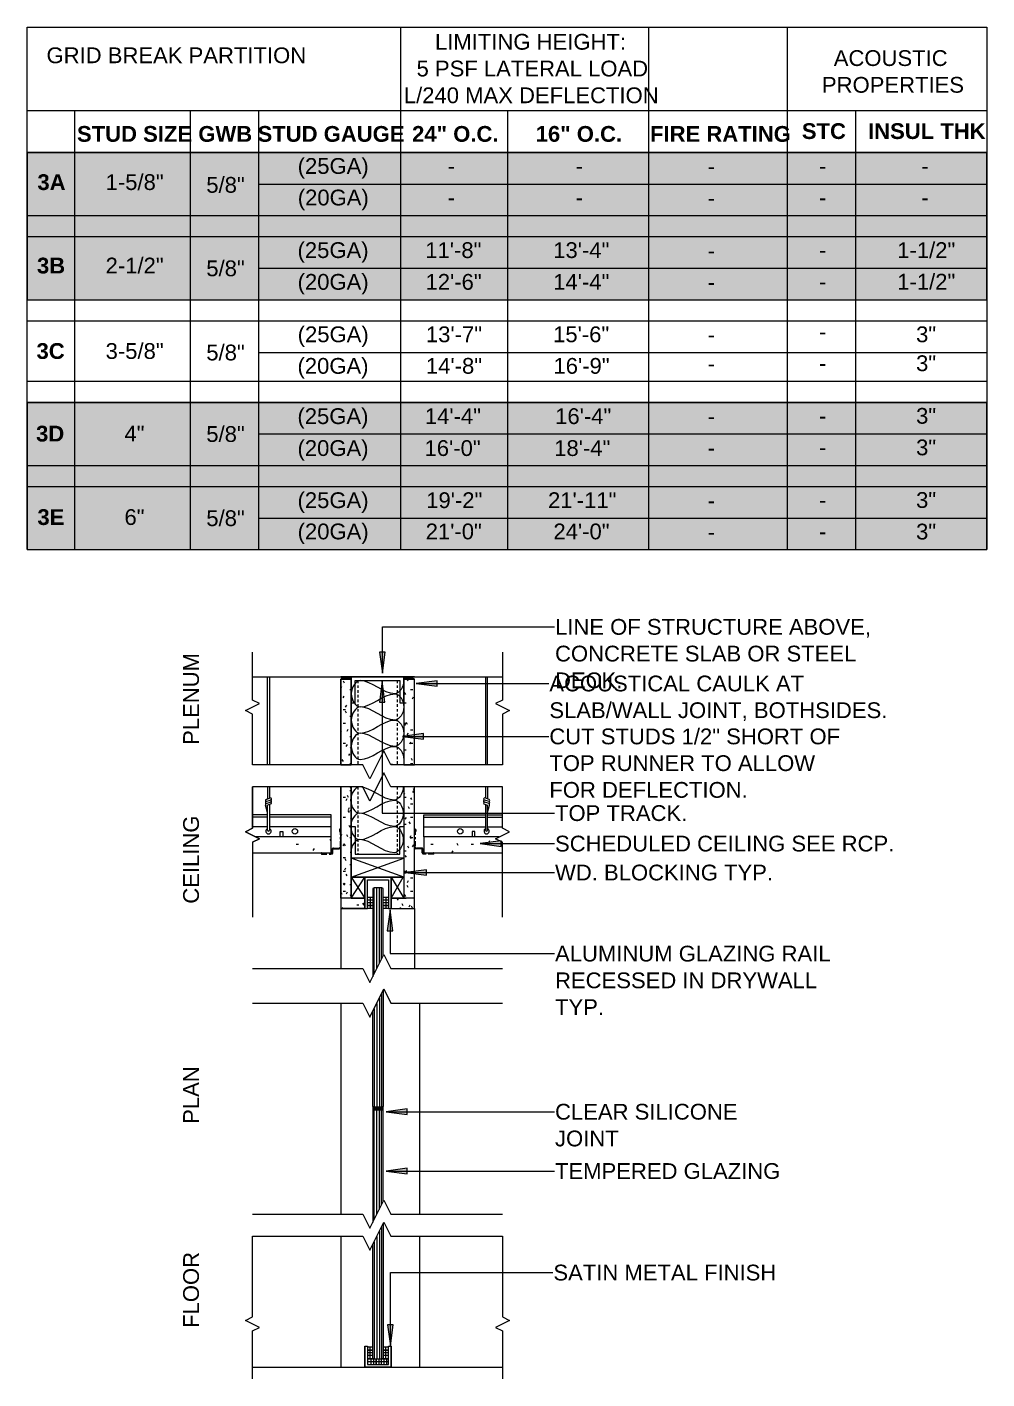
# Model space of a CAD drawing. Header units: inches. Extents: x 21 to 163, y 122 to 301.
# Drawn here: x 117.8 to 163.4, y 195.4 to 259.6 of the extents above; entities that cross this region are included whole.
import ezdxf

# ---------------------------------------------------------------- set-up
doc = ezdxf.new("R2010")
doc.units = ezdxf.units.IN
doc.header["$MEASUREMENT"] = 0
doc.linetypes.add('Center 1_4_', pattern=[0.53125, 0.25, -0.09375, 0.09375, -0.09375])
doc.linetypes.add('Hidden 1_8_', pattern=[0.1875, 0.125, -0.0625])
for name, color, linetype, lineweight in [('A-DETL', 90, 'Continuous', 9), ('A-DETL-GENF', 92, 'Continuous', 9), ('A-DETL-HDLN', 90, 'Hidden 1_8_', 9), ('A-DETL-THIN', 151, 'Continuous', 9), ('G-ANNO-TEXT', 231, 'Continuous', 9)]:
    doc.layers.add(name, color=color, linetype=linetype, lineweight=lineweight)
doc.styles.add('Swis721 Lt BT', font='swissl.ttf', dxfattribs={"height": 0.75})
doc.styles.add('Swis721 Lt BT_B', font='', dxfattribs={"height": 0.75})
doc.styles.get('Swis721 Lt BT_B').set_extended_font_data('Swis721 Lt BT', bold=True)
pattern_1 = [(0, (0, 0), (1.28, 0.32), [0.106, -0.854, 0.106, -0.854, -5.12]), (0, (0, 0), (1.28, 0.32), [-1.92, 0.106, -1.814, 0.106, -0.854, -2.24]), (0, (0, 0), (1.28, 0.32), [-4.8, 0.106, -0.534, 0.106, -1.494]), (120, (0.48, 0.16), (-0.91712813, 0.9485125), [0.106, -0.854, 0.106, -0.854, -5.12]), (120, (0.48, 0.16), (-0.91712813, 0.9485125), [-1.92, 0.106, -1.814, 0.106, -0.854, -2.24]), (120, (0.48, 0.16), (-0.91712813, 0.9485125), [-4.8, 0.106, -0.534, 0.106, -1.494]), (240, (0.64, 0.8), (-0.36287187, -1.2685125), [0.106, -0.854, 0.106, -0.854, -5.12]), (240, (0.64, 0.8), (-0.36287187, -1.2685125), [-1.92, 0.106, -1.814, 0.106, -0.854, -2.24]), (240, (0.64, 0.8), (-0.36287187, -1.2685125), [-4.8, 0.106, -0.534, 0.106, -1.494])]
pattern_2 = [(0, (0, 0), (2.56, 0.64), [0.106, -1.814, 0.106, -1.814, -10.24]), (0, (0, 0), (2.56, 0.64), [-3.84, 0.106, -3.734, 0.106, -1.814, -4.48]), (0, (0, 0), (2.56, 0.64), [-9.6, 0.106, -1.174, 0.106, -3.094]), (120, (0.96, 0.32), (-1.8342563, 1.897025), [0.106, -1.814, 0.106, -1.814, -10.24]), (120, (0.96, 0.32), (-1.8342563, 1.897025), [-3.84, 0.106, -3.734, 0.106, -1.814, -4.48]), (120, (0.96, 0.32), (-1.8342563, 1.897025), [-9.6, 0.106, -1.174, 0.106, -3.094]), (240, (1.28, 1.6), (-0.7257437, -2.537025), [0.106, -1.814, 0.106, -1.814, -10.24]), (240, (1.28, 1.6), (-0.7257437, -2.537025), [-3.84, 0.106, -3.734, 0.106, -1.814, -4.48]), (240, (1.28, 1.6), (-0.7257437, -2.537025), [-9.6, 0.106, -1.174, 0.106, -3.094])]

msp = doc.modelspace()

# ---------------------------------------------------------------- hatches: boundary and pattern name
at = {"layer": 'A-DETL-GENF'}
h = msp.add_hatch(color=9, dxfattribs=at)
h.paths.add_polyline_path([(120.512, 234.801), (163.396, 234.801), (163.396, 241.801), (117.771, 241.801), (117.771, 234.801)], flags=0)
h.paths.add_polyline_path([(149.084, 246.676), (163.396, 246.676), (163.396, 253.676), (117.771, 253.676), (117.771, 246.676), (120.512, 246.676)], flags=0)
for color, points in [(7, [(133.18, 228.639), (133.18, 228.763), (132.696, 228.761), (132.711, 228.754), (132.724, 228.745), (132.734, 228.732), (132.74, 228.717), (132.742, 228.701), (132.74, 228.685), (132.734, 228.67), (132.724, 228.657), (132.711, 228.647), (132.696, 228.641), (132.68, 228.639)]), (7, [(136.136, 228.639), (136.164, 228.641), (136.149, 228.647), (136.136, 228.657), (136.126, 228.67), (136.12, 228.685), (136.118, 228.701), (136.12, 228.717), (136.126, 228.732), (136.136, 228.745), (136.149, 228.754), (136.164, 228.761), (136.18, 228.763), (135.68, 228.763), (135.68, 228.639), (136.126, 228.639)]), (254, [(134.704, 208.141), (134.704, 208.329), (134.642, 208.297), (134.267, 208.297), (134.204, 208.329), (134.204, 208.141), (134.267, 208.173), (134.642, 208.173)])]:
    msp.add_hatch(color=color, dxfattribs=at).paths.add_polyline_path(points, flags=0)
h = msp.add_hatch(dxfattribs=at)
h.set_pattern_fill('FP_1', style=0, pattern_type=2)
h.set_pattern_definition(pattern_1)
h.paths.add_polyline_path([(135.68, 224.568), (136.18, 224.568), (136.18, 228.639), (135.68, 228.639)], flags=0)
h.paths.add_polyline_path([(133.18, 224.568), (133.18, 228.639), (132.68, 228.639), (132.68, 224.568), (132.696, 224.568)], flags=0)
h = msp.add_hatch(dxfattribs=at)
h.set_pattern_fill('FP_1', style=0, pattern_type=2)
h.set_pattern_definition(pattern_1)
h.paths.add_polyline_path([(135.68, 218.238), (136.18, 218.238), (136.18, 223.52), (135.68, 223.52), (135.68, 223.088)], flags=0)
h.paths.add_polyline_path([(132.68, 218.238), (133.18, 218.238), (133.18, 223.52), (132.68, 223.52), (132.68, 223.088)], flags=0)
h = msp.add_hatch(dxfattribs=at)
h.set_pattern_fill('FP_2', style=0, pattern_type=2)
h.set_pattern_definition(pattern_2)
h.paths.add_polyline_path([(132.101, 220.398), (132.231, 220.398), (132.231, 221.148), (128.649, 221.148), (128.825, 221.059), (128.492, 220.893), (128.492, 220.398), (128.825, 220.398)], flags=0)
h = msp.add_hatch(dxfattribs=at)
h.set_pattern_fill('FP_2', style=0, pattern_type=2)
h.set_pattern_definition(pattern_2)
h.paths.add_polyline_path([(140.368, 220.398), (140.368, 220.893), (140.035, 221.059), (140.212, 221.148), (136.629, 221.148), (136.629, 220.398)], flags=0)
h = msp.add_hatch(dxfattribs=at)
h.set_pattern_fill('FP_1', style=0, pattern_type=2)
h.set_pattern_definition(pattern_1)
h.paths.add_polyline_path([(136.18, 217.738), (136.18, 218.238), (135.079, 218.238), (135.079, 217.738), (135.68, 217.738)], flags=0)
h.paths.add_polyline_path([(133.829, 217.738), (133.829, 218.238), (132.68, 218.238), (132.68, 217.738), (133.18, 217.738)], flags=0)
at = {"layer": 'G-ANNO-TEXT'}
for points in [[(134.659, 228.927), (134.791, 229.927), (134.527, 229.927)], [(134.652, 228.558), (134.52, 227.558), (134.783, 227.558)], [(136.268, 228.439), (137.268, 228.308), (137.268, 228.571)], [(135.613, 225.924), (136.613, 225.792), (136.613, 226.055)], [(139.301, 220.83), (140.301, 220.698), (140.301, 220.962)], [(135.754, 219.454), (136.754, 219.322), (136.754, 219.586)], [(135.026, 217.688), (134.895, 216.688), (135.158, 216.688)], [(134.835, 208.086), (135.835, 207.954), (135.835, 208.217)], [(134.844, 205.267), (135.844, 205.135), (135.844, 205.399)], [(135.04, 196.956), (135.171, 197.956), (134.908, 197.956)]]:
    msp.add_hatch(color=7, dxfattribs=at).paths.add_polyline_path(points, flags=0)

# ---------------------------------------------------------------- linework, layer by layer
at = {"layer": 'A-DETL', "lineweight": 18}
for p, q in [((163.396, 253.676), (117.771, 253.676)), ((117.771, 253.676), (117.771, 246.676)), ((163.396, 246.676), (163.396, 253.676)), ((117.771, 246.676), (163.396, 246.676)), ((163.396, 241.801), (117.771, 241.801)), ((117.771, 241.801), (117.771, 234.801)), ((163.396, 234.801), (163.396, 241.801)), ((117.771, 234.801), (163.396, 234.801))]:
    msp.add_line(p, q, dxfattribs=at)
at = {"layer": 'A-DETL'}
for p, q in [((128.492, 227.654), (128.492, 229.935)), ((140.368, 229.935), (140.368, 227.654)), ((128.492, 228.763), (140.368, 228.763)), ((129.199, 224.568), (129.199, 228.763)), ((129.294, 228.763), (129.294, 224.568)), ((133.18, 228.763), (132.68, 228.763)), ((133.18, 228.639), (133.18, 228.763)), ((135.68, 228.763), (133.18, 228.763)), ((133.18, 228.763), (133.18, 227.513)), ((135.68, 228.763), (135.68, 228.639)), ((136.18, 228.763), (135.68, 228.763)), ((135.68, 227.513), (135.68, 228.763)), ((139.566, 228.763), (139.566, 224.568)), ((139.661, 224.568), (139.661, 228.763)), ((132.68, 228.639), (133.18, 228.639)), ((132.68, 224.568), (132.68, 228.639)), ((132.68, 228.639), (133.18, 228.639)), ((133.18, 228.639), (133.18, 224.568)), ((133.368, 227.513), (133.368, 228.575)), ((133.368, 228.575), (135.493, 228.575)), ((135.493, 228.575), (135.493, 227.513)), ((135.68, 228.639), (136.18, 228.639)), ((136.18, 228.639), (135.68, 228.639)), ((135.68, 228.639), (135.68, 224.568)), ((136.18, 224.568), (136.18, 228.639)), ((128.159, 227.154), (128.825, 227.487)), ((128.825, 227.487), (128.492, 227.654)), ((133.18, 227.513), (133.368, 227.513)), ((135.493, 227.513), (135.68, 227.513)), ((140.368, 227.654), (140.035, 227.487)), ((140.035, 227.487), (140.701, 227.154)), ((128.492, 226.987), (128.159, 227.154)), ((128.492, 224.568), (128.492, 226.987)), ((140.701, 227.154), (140.368, 226.987)), ((140.368, 226.987), (140.368, 224.568)), ((134.735, 225.235), (134.068, 223.901)), ((135.068, 224.568), (134.735, 225.235)), ((133.735, 224.568), (128.492, 224.568)), ((134.068, 223.901), (133.735, 224.568)), ((140.368, 224.568), (135.068, 224.568)), ((134.735, 224.186), (134.068, 222.853)), ((135.068, 223.52), (134.735, 224.186)), ((131.068, 223.52), (128.492, 223.52)), ((128.492, 223.52), (128.492, 221.559)), ((128.492, 221.559), (128.492, 223.52)), ((129.13, 222.932), (129.332, 223.002)), ((129.199, 223.52), (129.199, 222.956)), ((129.294, 223.52), (129.294, 222.989)), ((133.735, 223.52), (131.068, 223.52)), ((132.68, 218.238), (132.68, 223.52)), ((133.18, 223.52), (133.18, 218.238)), ((134.068, 222.853), (133.735, 223.52)), ((140.368, 223.52), (135.068, 223.52)), ((135.68, 223.52), (135.68, 218.238)), ((136.18, 218.238), (136.18, 223.52)), ((139.73, 222.932), (139.528, 223.002)), ((139.566, 223.52), (139.566, 222.989)), ((139.661, 223.52), (139.661, 222.956)), ((140.368, 221.559), (140.368, 223.52)), ((129.199, 222.3), (129.103, 222.659)), ((129.127, 222.826), (129.333, 222.897)), ((129.131, 222.728), (129.332, 222.793)), ((129.379, 222.718), (129.199, 222.652)), ((129.199, 221.464), (129.199, 222.652)), ((129.294, 222.687), (129.294, 221.464)), ((139.482, 222.718), (139.661, 222.652)), ((139.734, 222.826), (139.527, 222.897)), ((139.729, 222.728), (139.528, 222.793)), ((139.566, 222.687), (139.566, 221.464)), ((139.661, 222.3), (139.757, 222.659)), ((139.661, 221.464), (139.661, 222.652)), ((128.492, 221.559), (128.159, 221.393)), ((128.159, 221.393), (128.492, 221.559)), ((128.159, 221.393), (128.492, 221.559)), ((128.159, 221.393), (128.825, 221.059)), ((128.825, 221.059), (128.159, 221.393)), ((128.825, 221.059), (128.159, 221.393)), ((128.825, 221.059), (128.492, 220.893)), ((128.492, 220.893), (128.825, 221.059)), ((128.492, 220.893), (128.825, 221.059)), ((129.807, 221.148), (129.807, 221.406)), ((129.807, 221.406), (129.933, 221.406)), ((129.933, 221.406), (129.933, 221.148)), ((133.18, 220.137), (133.18, 221.637)), ((133.18, 221.637), (133.368, 221.637)), ((133.368, 221.637), (133.368, 220.325)), ((135.493, 220.325), (135.493, 221.637)), ((135.493, 221.637), (135.68, 221.637)), ((135.68, 221.637), (135.68, 220.137)), ((139.053, 221.406), (138.927, 221.406)), ((138.927, 221.406), (138.927, 221.148)), ((139.053, 221.148), (139.053, 221.406)), ((140.035, 221.059), (140.701, 221.393)), ((140.035, 221.059), (140.701, 221.393)), ((140.368, 220.893), (140.035, 221.059)), ((140.368, 220.893), (140.035, 221.059)), ((140.701, 221.393), (140.368, 221.559)), ((140.701, 221.393), (140.368, 221.559)), ((128.492, 220.893), (128.492, 217.327)), ((140.368, 217.327), (140.368, 220.893)), ((135.68, 220.137), (133.18, 220.137)), ((135.68, 219.238), (133.18, 220.137)), ((133.18, 219.238), (135.68, 220.137)), ((133.368, 220.325), (135.493, 220.325)), ((135.656, 219.238), (133.18, 219.238)), ((133.18, 219.238), (133.829, 219.238)), ((133.18, 218.238), (133.18, 219.238)), ((133.18, 219.238), (133.829, 218.238)), ((133.18, 218.238), (133.829, 219.238)), ((133.829, 217.738), (133.829, 219.238)), ((133.829, 219.238), (135.079, 219.238)), ((135.079, 219.238), (133.829, 219.238)), ((133.829, 219.238), (133.829, 217.738)), ((135.079, 219.238), (133.829, 219.238)), ((133.829, 219.238), (133.829, 218.238)), ((133.954, 217.738), (133.954, 219.113)), ((133.954, 219.113), (134.954, 219.113)), ((134.954, 219.113), (134.954, 217.738)), ((135.079, 217.738), (135.079, 219.238)), ((135.079, 219.238), (135.079, 217.738)), ((135.079, 218.238), (135.079, 219.238)), ((135.079, 219.238), (135.68, 219.238)), ((135.079, 218.238), (135.656, 219.238)), ((135.079, 219.238), (135.68, 218.238)), ((135.68, 219.238), (135.68, 218.238)), ((134.267, 218.731), (134.204, 218.699)), ((134.204, 218.699), (134.204, 214.499)), ((134.642, 218.731), (134.267, 218.731)), ((134.267, 214.624), (134.267, 218.731)), ((134.392, 214.874), (134.392, 218.731)), ((134.517, 215.124), (134.517, 218.731)), ((134.623, 215.338), (134.623, 218.731)), ((134.704, 218.699), (134.642, 218.731)), ((134.704, 215.499), (134.704, 218.699)), ((133.18, 218.238), (133.829, 218.238)), ((133.829, 218.238), (133.18, 218.238)), ((133.829, 217.738), (133.829, 218.238)), ((133.954, 218.281), (134.204, 218.281)), ((133.954, 217.738), (133.954, 218.281)), ((134.204, 218.135), (133.954, 218.135)), ((134.204, 218.01), (133.954, 218.01)), ((133.954, 217.885), (134.204, 217.885)), ((134.204, 217.885), (133.954, 217.885)), ((134.079, 218.281), (134.079, 217.738)), ((134.204, 218.281), (134.204, 217.738)), ((134.704, 218.281), (134.954, 218.281)), ((134.704, 217.738), (134.704, 218.281)), ((134.954, 218.135), (134.704, 218.135)), ((134.954, 218.01), (134.704, 218.01)), ((134.704, 217.885), (134.954, 217.885)), ((134.954, 217.885), (134.704, 217.885)), ((134.829, 218.281), (134.829, 217.738)), ((134.954, 218.281), (134.954, 217.738)), ((135.079, 218.238), (135.68, 218.238)), ((135.68, 218.238), (135.079, 218.238)), ((133.829, 217.738), (133.954, 217.738)), ((134.204, 217.738), (133.954, 217.738)), ((134.954, 217.738), (134.704, 217.738)), ((134.954, 217.738), (135.079, 217.738)), ((134.068, 214.227), (134.735, 215.56)), ((134.735, 215.56), (135.068, 214.894)), ((128.492, 214.894), (133.735, 214.894)), ((133.735, 214.894), (134.068, 214.227)), ((135.068, 214.894), (140.368, 214.894)), ((134.068, 212.587), (134.735, 213.92)), ((134.517, 213.484), (134.517, 208.297)), ((134.623, 213.697), (134.623, 208.297)), ((134.704, 213.859), (134.704, 208.329)), ((134.735, 213.92), (135.068, 213.253)), ((128.492, 213.253), (133.735, 213.253)), ((133.735, 213.253), (134.068, 212.587)), ((134.204, 208.329), (134.204, 212.859)), ((134.267, 212.984), (134.267, 208.297)), ((134.392, 213.234), (134.392, 208.297)), ((135.068, 213.253), (140.368, 213.253)), ((134.267, 208.297), (134.204, 208.329)), ((134.642, 208.297), (134.267, 208.297)), ((134.704, 208.329), (134.642, 208.297)), ((134.267, 208.173), (134.204, 208.141)), ((134.204, 208.141), (134.204, 202.822)), ((134.642, 208.173), (134.267, 208.173)), ((134.267, 202.947), (134.267, 208.173)), ((134.392, 203.197), (134.392, 208.173)), ((134.517, 203.447), (134.517, 208.173)), ((134.623, 203.661), (134.623, 208.173)), ((134.704, 208.141), (134.642, 208.173)), ((134.704, 203.822), (134.704, 208.141)), ((134.068, 202.55), (134.735, 203.883)), ((134.735, 203.883), (135.068, 203.217)), ((128.492, 203.217), (133.735, 203.217)), ((133.735, 203.217), (134.068, 202.55)), ((135.068, 203.217), (140.368, 203.217)), ((134.068, 201.509), (134.735, 202.842)), ((134.517, 202.406), (134.517, 196.322)), ((134.623, 202.619), (134.623, 196.322)), ((134.704, 202.781), (134.704, 196.354)), ((134.735, 202.842), (135.068, 202.175)), ((128.492, 198.333), (128.492, 202.175)), ((128.492, 202.175), (133.735, 202.175)), ((133.735, 202.175), (134.068, 201.509)), ((134.204, 196.354), (134.204, 201.781)), ((134.267, 201.906), (134.267, 196.322)), ((134.392, 202.156), (134.392, 196.322)), ((135.068, 202.175), (140.368, 202.175)), ((140.368, 202.175), (140.368, 198.333)), ((128.159, 198.167), (128.492, 198.333)), ((128.825, 197.833), (128.159, 198.167)), ((140.701, 198.167), (140.035, 197.833)), ((140.368, 198.333), (140.701, 198.167)), ((128.492, 197.667), (128.825, 197.833)), ((128.492, 195.385), (128.492, 197.667)), ((140.035, 197.833), (140.368, 197.667)), ((140.368, 197.667), (140.368, 195.385)), ((133.829, 196.947), (133.829, 195.947)), ((133.829, 195.947), (133.829, 196.947)), ((133.829, 196.947), (133.829, 196.447)), ((133.829, 196.947), (133.954, 196.947)), ((133.954, 196.947), (133.954, 196.072)), ((134.204, 196.897), (133.954, 196.897)), ((133.954, 196.897), (133.954, 196.354)), ((133.954, 196.75), (134.204, 196.75)), ((134.204, 196.75), (133.954, 196.75)), ((134.204, 196.625), (133.954, 196.625)), ((134.079, 196.354), (134.079, 196.897)), ((134.204, 196.354), (134.204, 196.897)), ((134.954, 196.897), (134.704, 196.897)), ((134.704, 196.897), (134.704, 196.354)), ((134.704, 196.75), (134.954, 196.75)), ((134.954, 196.75), (134.704, 196.75)), ((134.954, 196.625), (134.704, 196.625)), ((134.829, 196.354), (134.829, 196.897)), ((134.954, 196.072), (134.954, 196.947)), ((134.954, 196.947), (135.079, 196.947)), ((134.954, 196.354), (134.954, 196.947)), ((135.079, 196.947), (135.079, 195.947)), ((135.079, 195.947), (135.079, 196.947)), ((135.079, 196.947), (135.079, 195.947)), ((133.829, 195.947), (133.829, 196.447)), ((134.204, 196.5), (133.954, 196.5)), ((133.954, 196.354), (134.204, 196.354)), ((134.954, 196.322), (133.954, 196.322)), ((133.954, 196.322), (133.954, 196.072)), ((134.954, 196.197), (133.954, 196.197)), ((133.954, 196.072), (134.954, 196.072)), ((133.954, 196.072), (134.954, 196.072)), ((134.109, 196.322), (134.109, 196.072)), ((134.267, 196.322), (134.204, 196.354)), ((134.234, 196.322), (134.234, 196.072)), ((134.642, 196.322), (134.267, 196.322)), ((134.359, 196.072), (134.359, 196.322)), ((134.359, 196.322), (134.359, 196.072)), ((134.484, 196.322), (134.484, 196.072)), ((134.609, 196.322), (134.609, 196.072)), ((134.704, 196.354), (134.642, 196.322)), ((134.954, 196.5), (134.704, 196.5)), ((134.704, 196.354), (134.954, 196.354)), ((134.734, 196.322), (134.734, 196.072)), ((134.859, 196.322), (134.859, 196.072)), ((134.954, 196.072), (134.954, 196.322)), ((128.492, 195.947), (140.368, 195.947)), ((133.829, 195.947), (135.079, 195.947)), ((135.079, 195.947), (133.829, 195.947)), ((135.079, 195.947), (133.829, 195.947))]:
    msp.add_line(p, q, dxfattribs=at)
at = {"layer": 'A-DETL', "linetype": 'Center 1_4_'}
for p, q in [((132.618, 221.492), (132.618, 221.398)), ((132.618, 221.398), (132.649, 221.398)), ((132.649, 221.492), (132.649, 220.657)), ((136.211, 221.492), (136.211, 220.657)), ((136.243, 221.398), (136.211, 221.398)), ((136.243, 221.492), (136.243, 221.398)), ((131.868, 220.398), (131.868, 220.367)), ((132.274, 220.407), (132.274, 220.559)), ((132.305, 220.393), (132.305, 220.545)), ((132.332, 220.617), (132.609, 220.617)), ((132.345, 220.585), (132.622, 220.585)), ((136.515, 220.585), (136.238, 220.585)), ((136.528, 220.617), (136.251, 220.617)), ((136.555, 220.393), (136.555, 220.545)), ((136.586, 220.407), (136.586, 220.559)), ((136.993, 220.398), (136.993, 220.367)), ((131.774, 220.367), (132.234, 220.367)), ((131.774, 220.335), (132.247, 220.335)), ((137.086, 220.335), (136.613, 220.335)), ((137.086, 220.367), (136.626, 220.367))]:
    msp.add_line(p, q, dxfattribs=at)
at = {"layer": 'A-DETL'}
for centre in [(130.5, 221.414), (138.36, 221.414)]:
    msp.add_circle(centre, 0.129, dxfattribs=at)
for centre, radius, start, end in [((132.68, 228.701), 0.0621, 270, 90), ((136.18, 228.701), 0.0621, 90, 270), ((135.055, 223.97), 0.625, 73.06496, 90.05586), ((129.338, 222.947), 0.0554, 290.03624, 95.96376), ((139.523, 222.947), 0.0554, 84.03624, 249.96376), ((129.158, 222.775), 0.0595, 122.10067, 237.89933), ((129.163, 222.878), 0.0636, 121.02692, 234.97308), ((129.163, 222.675), 0.062, 121, 195), ((129.346, 222.75), 0.0454, 316, 108), ((129.34, 222.842), 0.0553, 295.05666, 96.94334), ((139.52, 222.842), 0.0553, 83.05666, 244.94334), ((139.514, 222.75), 0.0454, 72, 224), ((139.697, 222.675), 0.062, 345, 59), ((139.697, 222.878), 0.0636, 305.02692, 58.97308), ((139.702, 222.775), 0.0595, 302.10067, 57.89933), ((129.247, 221.417), 0.125, 112.28444, 67.71556), ((129.247, 221.464), 0.0474, 180, 0), ((139.614, 221.417), 0.125, 112.28444, 67.71556), ((139.614, 221.464), 0.0474, 180, 0)]:
    msp.add_arc(centre, radius, start, end, dxfattribs=at)
at = {"layer": 'A-DETL', "linetype": 'Center 1_4_'}
for centre, radius, start, end in [((132.649, 221.492), 0.0312, 0, 180), ((136.211, 221.492), 0.0312, 0, 180), ((131.774, 220.367), 0.0312, 90, 270), ((132.234, 220.407), 0.04, 270, 0), ((132.247, 220.393), 0.058, 270, 0), ((132.332, 220.559), 0.058, 90, 180), ((132.345, 220.545), 0.04, 90, 180), ((132.609, 220.657), 0.04, 270, 0), ((132.622, 220.643), 0.058, 270, 0), ((136.238, 220.643), 0.058, 180, 270), ((136.251, 220.657), 0.04, 180, 270), ((136.515, 220.545), 0.04, 0, 90), ((136.528, 220.559), 0.058, 0, 90), ((136.613, 220.393), 0.058, 180, 270), ((136.626, 220.407), 0.04, 180, 270), ((137.086, 220.367), 0.0312, 270, 90)]:
    msp.add_arc(centre, radius, start, end, dxfattribs=at)
at = {"layer": 'A-DETL'}
for points in [[(133.597, 228.575), (133.4, 228.575), (132.96, 227.95), (133.4, 227.325), (133.597, 227.325)], [(135.263, 227.95), (134.691, 227.95), (134.169, 228.575), (133.597, 228.575)], [(135.68, 228.575), (135.68, 228.281), (135.46, 227.95), (135.263, 227.95)], [(133.597, 227.325), (134.169, 227.325), (134.691, 227.95), (135.263, 227.95)], [(135.263, 227.95), (135.46, 227.95), (135.9, 227.325), (135.46, 226.7), (135.263, 226.7)], [(133.597, 227.325), (133.4, 227.325), (132.96, 226.7), (133.4, 226.075), (133.597, 226.075)], [(135.263, 226.7), (134.691, 226.7), (134.169, 227.325), (133.597, 227.325)], [(133.597, 226.075), (134.169, 226.075), (134.691, 226.7), (135.263, 226.7)], [(135.263, 226.7), (135.46, 226.7), (135.9, 226.075), (135.46, 225.45), (135.263, 225.45)], [(133.597, 226.075), (133.4, 226.075), (132.96, 225.45), (133.4, 224.825), (133.597, 224.825)], [(135.263, 225.45), (134.691, 225.45), (134.169, 226.075), (133.597, 226.075)], [(133.597, 224.825), (134.169, 224.825), (134.691, 225.45), (135.263, 225.45)], [(135.263, 225.45), (135.46, 225.45), (135.68, 225.12), (135.68, 224.825)], [(133.568, 223.52), (133.372, 223.52), (132.931, 222.895), (133.372, 222.27), (133.568, 222.27)], [(135.235, 222.895), (134.662, 222.895), (134.141, 223.52), (133.568, 223.52)], [(135.651, 223.52), (135.651, 223.225), (135.431, 222.895), (135.235, 222.895)], [(133.568, 222.27), (134.141, 222.27), (134.662, 222.895), (135.235, 222.895)], [(135.235, 222.895), (135.431, 222.895), (135.872, 222.27), (135.431, 221.645), (135.235, 221.645)], [(133.568, 222.27), (133.372, 222.27), (132.931, 221.645), (133.372, 221.02), (133.568, 221.02)], [(135.235, 221.645), (134.662, 221.645), (134.141, 222.27), (133.568, 222.27)], [(133.568, 221.02), (134.141, 221.02), (134.662, 221.645), (135.235, 221.645)], [(135.235, 221.645), (135.431, 221.645), (135.872, 221.02), (135.431, 220.395), (135.235, 220.395)], [(133.568, 221.02), (133.372, 221.02), (133.151, 220.689), (133.151, 220.395)], [(135.235, 220.395), (134.662, 220.395), (134.141, 221.02), (133.568, 221.02)]]:
    msp.add_open_spline(points, degree=3, dxfattribs=at)
at = {"layer": 'A-DETL-HDLN'}
for p, q in [((133.493, 228.575), (133.493, 224.568)), ((135.368, 228.575), (135.368, 224.568)), ((133.493, 223.52), (133.493, 220.325)), ((135.368, 223.52), (135.368, 220.325))]:
    msp.add_line(p, q, dxfattribs=at)
at = {"layer": 'A-DETL-THIN'}
for p, q in [((117.771, 234.801), (117.771, 259.638)), ((117.771, 259.638), (163.396, 259.638)), ((135.521, 259.638), (135.521, 234.801)), ((147.312, 259.638), (147.312, 234.801)), ((153.896, 259.638), (153.896, 234.801)), ((163.396, 259.638), (163.396, 234.801)), ((117.771, 255.676), (163.396, 255.676)), ((120.021, 255.676), (120.021, 234.801)), ((125.521, 255.676), (125.521, 234.801)), ((128.765, 255.676), (128.765, 234.801)), ((140.604, 255.676), (140.604, 234.801)), ((157.146, 255.676), (157.146, 234.801)), ((163.396, 255.676), (163.396, 234.801)), ((117.771, 253.676), (163.396, 253.676)), ((122.021, 253.676), (147.312, 253.676)), ((128.765, 252.176), (163.396, 252.176)), ((117.771, 250.676), (163.396, 250.676)), ((117.771, 249.676), (163.396, 249.676)), ((128.765, 248.176), (163.396, 248.176)), ((117.771, 246.676), (163.396, 246.676)), ((117.771, 245.676), (163.396, 245.676)), ((128.765, 244.176), (163.396, 244.176)), ((117.771, 242.801), (163.396, 242.801)), ((117.771, 241.801), (163.396, 241.801)), ((128.765, 240.301), (163.396, 240.301)), ((117.771, 238.801), (163.396, 238.801)), ((117.771, 237.801), (163.396, 237.801)), ((128.765, 236.301), (163.396, 236.301)), ((117.771, 234.801), (163.396, 234.801)), ((132.68, 228.639), (132.68, 224.568)), ((133.18, 224.568), (133.18, 228.639)), ((135.68, 228.639), (135.68, 224.568)), ((136.18, 224.568), (136.18, 228.639)), ((132.68, 224.568), (133.18, 224.568)), ((135.68, 224.568), (136.18, 224.568)), ((133.18, 223.52), (132.68, 223.52)), ((132.68, 223.52), (132.68, 218.238)), ((133.18, 218.238), (133.18, 223.52)), ((135.68, 223.52), (135.68, 218.238)), ((136.18, 223.52), (135.68, 223.52)), ((136.18, 218.238), (136.18, 223.52)), ((129.199, 222.192), (128.492, 222.192)), ((129.199, 222.092), (128.492, 222.092)), ((132.228, 222.192), (129.294, 222.192)), ((132.228, 222.092), (129.294, 222.092)), ((132.228, 221.148), (132.228, 222.192)), ((136.632, 222.192), (139.566, 222.192)), ((136.632, 221.148), (136.632, 222.192)), ((136.632, 222.092), (139.566, 222.092)), ((139.661, 222.192), (140.368, 222.192)), ((139.661, 222.092), (140.368, 222.092)), ((129.199, 221.619), (128.492, 221.619)), ((128.825, 221.059), (128.492, 220.893)), ((132.231, 221.148), (128.649, 221.148)), ((128.649, 221.148), (128.825, 221.059)), ((132.228, 221.619), (129.294, 221.619)), ((132.231, 220.398), (132.231, 221.148)), ((136.629, 221.148), (136.629, 220.398)), ((140.212, 221.148), (136.629, 221.148)), ((136.632, 221.619), (139.566, 221.619)), ((139.661, 221.619), (140.368, 221.619)), ((140.035, 221.059), (140.212, 221.148)), ((140.368, 220.893), (140.035, 221.059)), ((128.492, 220.893), (128.492, 220.398)), ((128.492, 220.398), (132.231, 220.398)), ((136.629, 220.398), (140.368, 220.398)), ((140.368, 220.398), (140.368, 220.893)), ((132.68, 218.238), (132.68, 217.738)), ((133.829, 218.238), (132.68, 218.238)), ((132.68, 218.238), (132.68, 217.738)), ((133.829, 217.738), (133.829, 218.238)), ((136.18, 218.238), (135.079, 218.238)), ((135.079, 218.238), (135.079, 217.738)), ((136.18, 217.738), (136.18, 218.238)), ((136.18, 217.738), (136.18, 218.238)), ((132.68, 217.738), (133.829, 217.738)), ((133.829, 217.738), (132.68, 217.738)), ((132.68, 217.738), (132.68, 214.894)), ((135.079, 217.738), (136.18, 217.738)), ((135.079, 217.738), (136.18, 217.738)), ((136.18, 217.738), (136.18, 214.894)), ((132.68, 213.253), (132.68, 203.217)), ((136.43, 213.253), (136.43, 203.217)), ((134.267, 208.297), (134.204, 208.329)), ((134.204, 208.329), (134.204, 208.141)), ((134.642, 208.297), (134.267, 208.297)), ((134.704, 208.329), (134.642, 208.297)), ((134.704, 208.141), (134.704, 208.329)), ((134.204, 208.141), (134.267, 208.173)), ((134.267, 208.173), (134.642, 208.173)), ((134.642, 208.173), (134.704, 208.141)), ((132.68, 202.175), (132.68, 195.947)), ((136.43, 202.175), (136.43, 195.947))]:
    msp.add_line(p, q, dxfattribs=at)
at = {"layer": 'G-ANNO-TEXT', "color": 7}
for p, q in [((134.659, 231.13), (142.835, 231.13)), ((134.659, 228.927), (134.659, 231.13)), ((134.791, 229.927), (134.527, 229.927)), ((134.527, 229.927), (134.659, 228.927)), ((134.659, 228.927), (134.791, 229.927)), ((134.652, 228.558), (134.52, 227.558)), ((134.783, 227.558), (134.652, 228.558)), ((134.652, 228.558), (134.652, 222.279)), ((137.268, 228.571), (136.268, 228.439)), ((136.268, 228.439), (137.268, 228.308)), ((136.268, 228.439), (142.565, 228.439)), ((137.268, 228.308), (137.268, 228.571)), ((134.52, 227.558), (134.783, 227.558)), ((136.613, 226.055), (135.613, 225.924)), ((135.613, 225.924), (136.613, 225.792)), ((135.613, 225.924), (142.565, 225.924)), ((136.613, 225.792), (136.613, 226.055)), ((134.652, 222.279), (142.835, 222.279)), ((140.301, 220.962), (139.301, 220.83)), ((139.301, 220.83), (140.301, 220.698)), ((139.301, 220.83), (142.835, 220.83)), ((140.301, 220.698), (140.301, 220.962)), ((136.754, 219.586), (135.754, 219.454)), ((135.754, 219.454), (136.754, 219.322)), ((135.754, 219.454), (142.835, 219.454)), ((136.754, 219.322), (136.754, 219.586)), ((135.026, 217.688), (134.895, 216.688)), ((135.158, 216.688), (135.026, 217.688)), ((135.026, 217.688), (135.026, 215.601)), ((134.895, 216.688), (135.158, 216.688)), ((135.026, 215.601), (142.835, 215.601)), ((135.835, 208.217), (134.835, 208.086)), ((135.835, 207.954), (135.835, 208.217)), ((134.835, 208.086), (135.835, 207.954)), ((134.835, 208.086), (142.835, 208.086)), ((135.844, 205.399), (134.844, 205.267)), ((134.844, 205.267), (135.844, 205.135)), ((134.844, 205.267), (142.835, 205.267)), ((135.844, 205.135), (135.844, 205.399)), ((135.04, 200.442), (142.757, 200.442)), ((135.04, 196.956), (135.04, 200.442)), ((135.171, 197.956), (134.908, 197.956)), ((134.908, 197.956), (135.04, 196.956)), ((135.04, 196.956), (135.171, 197.956))]:
    msp.add_line(p, q, dxfattribs=at)

# ---------------------------------------------------------------- texts
at = {"layer": 'G-ANNO-TEXT', "color": 7, "char_height": 0.75, "attachment_point": 1}
for s, insert, width, style in [('LIMITING HEIGHT:', (137.16, 259.311), 10.47875, 'Swis721 Lt BT'), ('GRID BREAK PARTITION', (118.697, 258.67), 14.039, 'Swis721 Lt BT'), ('ACOUSTIC ', (156.114, 258.537), 6.565, 'Swis721 Lt BT'), ('5 PSF LATERAL LOAD', (136.285, 258.04), 12.625, 'Swis721 Lt BT'), ('PROPERTIES', (155.552, 257.266), 7.54975, 'Swis721 Lt BT'), ('L/240 MAX DEFLECTION', (135.681, 256.769), 14.06425, 'Swis721 Lt BT'), ('STUD SIZE', (120.145, 254.934), 6.464, 'Swis721 Lt BT_B'), ('GWB', (125.911, 254.934), 2.9795, 'Swis721 Lt BT_B'), ('STUD GAUGE', (128.728, 254.934), 8.282, 'Swis721 Lt BT_B'), ('24" O.C.', (136.073, 254.934), 4.848, 'Swis721 Lt BT_B'), ('16" O.C.', (141.947, 254.934), 4.848, 'Swis721 Lt BT_B'), ('FIRE RATING', (147.382, 254.934), 7.75175, 'Swis721 Lt BT_B'), ('STC', (154.598, 255.067), 2.424, 'Swis721 Lt BT_B'), ('INSUL THK', (157.744, 255.067), 6.59025, 'Swis721 Lt BT_B'), ('(25GA)', (130.634, 253.41), 3.91375, 'Swis721 Lt BT'), ('3A', (118.264, 252.643), 1.515, 'Swis721 Lt BT_B'), ('1-5/8"', (121.505, 252.643), 3.20675, 'Swis721 Lt BT'), ('5/8"', (126.291, 252.511), 2.09575, 'Swis721 Lt BT'), ('-', (137.763, 253.41), 0.42925, 'Swis721 Lt BT'), ('-', (143.843, 253.41), 0.42925, 'Swis721 Lt BT'), ('-', (150.123, 253.386), 0.42925, 'Swis721 Lt BT'), ('-', (155.412, 253.41), 0.42925, 'Swis721 Lt BT'), ('-', (160.275, 253.41), 0.42925, 'Swis721 Lt BT'), ('(20GA)', (130.638, 251.91), 3.91375, 'Swis721 Lt BT'), ('-', (137.763, 251.91), 0.42925, 'Swis721 Lt BT'), ('-', (143.843, 251.91), 0.42925, 'Swis721 Lt BT'), ('-', (150.123, 251.886), 0.42925, 'Swis721 Lt BT'), ('-', (155.418, 251.91), 0.42925, 'Swis721 Lt BT'), ('-', (160.275, 251.91), 0.42925, 'Swis721 Lt BT'), ('(25GA)', (130.628, 249.41), 3.91375, 'Swis721 Lt BT'), ('11\'-8"', (136.7, 249.41), 3.00475, 'Swis721 Lt BT'), ('13\'-4"', (142.781, 249.41), 3.00475, 'Swis721 Lt BT'), ('1-1/2"', (159.131, 249.41), 3.20675, 'Swis721 Lt BT'), ('3B', (118.243, 248.677), 1.5655, 'Swis721 Lt BT_B'), ('2-1/2"', (121.505, 248.677), 3.20675, 'Swis721 Lt BT'), ('-', (150.123, 249.386), 0.42925, 'Swis721 Lt BT'), ('-', (155.412, 249.41), 0.42925, 'Swis721 Lt BT'), ('5/8"', (126.291, 248.544), 2.09575, 'Swis721 Lt BT'), ('(20GA)', (130.631, 247.902), 3.91375, 'Swis721 Lt BT'), ('12\'-6"', (136.71, 247.902), 3.00475, 'Swis721 Lt BT'), ('14\'-4"', (142.781, 247.902), 3.00475, 'Swis721 Lt BT'), ('-', (150.123, 247.886), 0.42925, 'Swis721 Lt BT'), ('-', (155.418, 247.91), 0.42925, 'Swis721 Lt BT'), ('1-1/2"', (159.131, 247.91), 3.20675, 'Swis721 Lt BT'), ('(25GA)', (130.634, 245.409), 3.91375, 'Swis721 Lt BT'), ('13\'-7"', (136.73, 245.409), 3.00475, 'Swis721 Lt BT'), ('15\'-6"', (142.775, 245.409), 3.00475, 'Swis721 Lt BT'), ('-', (150.123, 245.386), 0.42925, 'Swis721 Lt BT'), ('-', (155.412, 245.535), 0.42925, 'Swis721 Lt BT'), ('3"', (160.027, 245.409), 1.03525, 'Swis721 Lt BT'), ('3C', (118.222, 244.615), 1.616, 'Swis721 Lt BT_B'), ('3-5/8"', (121.505, 244.615), 3.20675, 'Swis721 Lt BT'), ('5/8"', (126.291, 244.544), 2.09575, 'Swis721 Lt BT'), ('(20GA)', (130.625, 243.909), 3.91375, 'Swis721 Lt BT'), ('14\'-8"', (136.73, 243.909), 3.00475, 'Swis721 Lt BT'), ('16\'-9"', (142.792, 243.909), 3.00475, 'Swis721 Lt BT'), ('-', (150.123, 244.011), 0.42925, 'Swis721 Lt BT'), ('-', (155.418, 244.035), 0.42925, 'Swis721 Lt BT'), ('3"', (160.027, 244.034), 1.03525, 'Swis721 Lt BT'), ('(25GA)', (130.623, 241.519), 3.91375, 'Swis721 Lt BT'), ('14\'-4"', (136.678, 241.519), 3.00475, 'Swis721 Lt BT'), ('16\'-4"', (142.872, 241.519), 3.00475, 'Swis721 Lt BT'), ('-', (150.123, 241.511), 0.42925, 'Swis721 Lt BT'), ('-', (155.412, 241.535), 0.42925, 'Swis721 Lt BT'), ('3"', (160.027, 241.534), 1.03525, 'Swis721 Lt BT'), ('3D', (118.201, 240.69), 1.64125, 'Swis721 Lt BT_B'), ('4"', (122.401, 240.69), 1.03525, 'Swis721 Lt BT'), ('5/8"', (126.291, 240.669), 2.09575, 'Swis721 Lt BT'), ('(20GA)', (130.626, 240.002), 3.91375, 'Swis721 Lt BT'), ('16\'-0"', (136.663, 240.002), 3.00475, 'Swis721 Lt BT'), ('18\'-4"', (142.827, 240.002), 3.00475, 'Swis721 Lt BT'), ('3"', (160.027, 240.034), 1.03525, 'Swis721 Lt BT'), ('-', (150.123, 240.011), 0.42925, 'Swis721 Lt BT'), ('-', (155.418, 240.035), 0.42925, 'Swis721 Lt BT'), ('(25GA)', (130.628, 237.525), 3.91375, 'Swis721 Lt BT'), ('19\'-2"', (136.743, 237.525), 3.00475, 'Swis721 Lt BT'), ('21\'-11"', (142.533, 237.525), 3.6865, 'Swis721 Lt BT'), ('-', (150.123, 237.511), 0.42925, 'Swis721 Lt BT'), ('-', (155.412, 237.535), 0.42925, 'Swis721 Lt BT'), ('3"', (160.027, 237.534), 1.03525, 'Swis721 Lt BT'), ('3E', (118.264, 236.723), 1.515, 'Swis721 Lt BT_B'), ('6"', (122.401, 236.723), 1.03525, 'Swis721 Lt BT'), ('5/8"', (126.291, 236.669), 2.09575, 'Swis721 Lt BT'), ('(20GA)', (130.632, 236.04), 3.91375, 'Swis721 Lt BT'), ('21\'-0"', (136.719, 236.04), 3.00475, 'Swis721 Lt BT'), ('24\'-0"', (142.79, 236.04), 3.00475, 'Swis721 Lt BT'), ('3"', (160.027, 236.034), 1.03525, 'Swis721 Lt BT'), ('-', (150.123, 236.011), 0.42925, 'Swis721 Lt BT'), ('-', (155.418, 236.035), 0.42925, 'Swis721 Lt BT'), ('LINE OF STRUCTURE ABOVE, ', (142.866, 231.505), 17.574, 'Swis721 Lt BT'), ('CONCRETE SLAB OR STEEL ', (142.866, 230.235), 16.766, 'Swis721 Lt BT'), ('ACOUSTICAL CAULK AT ', (142.596, 228.814), 14.2915, 'Swis721 Lt BT'), ('DECK.', (142.866, 228.964), 3.76225, 'Swis721 Lt BT'), ('SLAB/WALL JOINT, BOTHSIDES.', (142.596, 227.544), 18.60925, 'Swis721 Lt BT'), ('CUT STUDS 1/2" SHORT OF ', (142.596, 226.299), 16.3115, 'Swis721 Lt BT'), ('TOP RUNNER TO ALLOW ', (142.596, 225.028), 14.948, 'Swis721 Lt BT'), ('FOR DEFLECTION.', (142.596, 223.757), 10.908, 'Swis721 Lt BT'), ('TOP TRACK.', (142.866, 222.654), 7.171, 'Swis721 Lt BT'), ('SCHEDULED CEILING SEE RCP.', (142.866, 221.205), 18.6345, 'Swis721 Lt BT'), ('WD. BLOCKING TYP.', (142.866, 219.829), 12.019, 'Swis721 Lt BT'), ('ALUMINUM GLAZING RAIL', (142.866, 215.976), 15.251, 'Swis721 Lt BT'), ('RECESSED IN DRYWALL ', (142.866, 214.705), 14.544, 'Swis721 Lt BT'), ('TYP.', (142.866, 213.434), 2.55025, 'Swis721 Lt BT'), ('CLEAR SILICONE ', (142.866, 208.461), 10.302, 'Swis721 Lt BT'), ('JOINT', (142.866, 207.19), 3.50975, 'Swis721 Lt BT'), ('TEMPERED GLAZING', (142.866, 205.642), 12.29675, 'Swis721 Lt BT'), ('SATIN METAL FINISH', (142.788, 200.817), 12.09475, 'Swis721 Lt BT')]:
    msp.add_mtext(s, dxfattribs=dict(at, insert=insert, width=width, style=style))
at = {"layer": 'G-ANNO-TEXT', "color": 7, "char_height": 0.75, "attachment_point": 1, "rotation": 90, "style": 'Swis721 Lt BT'}
for s, insert, width in [('PLENUM', (125.191, 225.52), 5.12575), ('CEILING', (125.191, 217.972), 4.82275), ('PLAN', (125.191, 207.51), 3.15625), ('FLOOR', (125.191, 197.813), 4.21675)]:
    msp.add_mtext(s, dxfattribs=dict(at, insert=insert, width=width))

doc.saveas('drawing.dxf')
